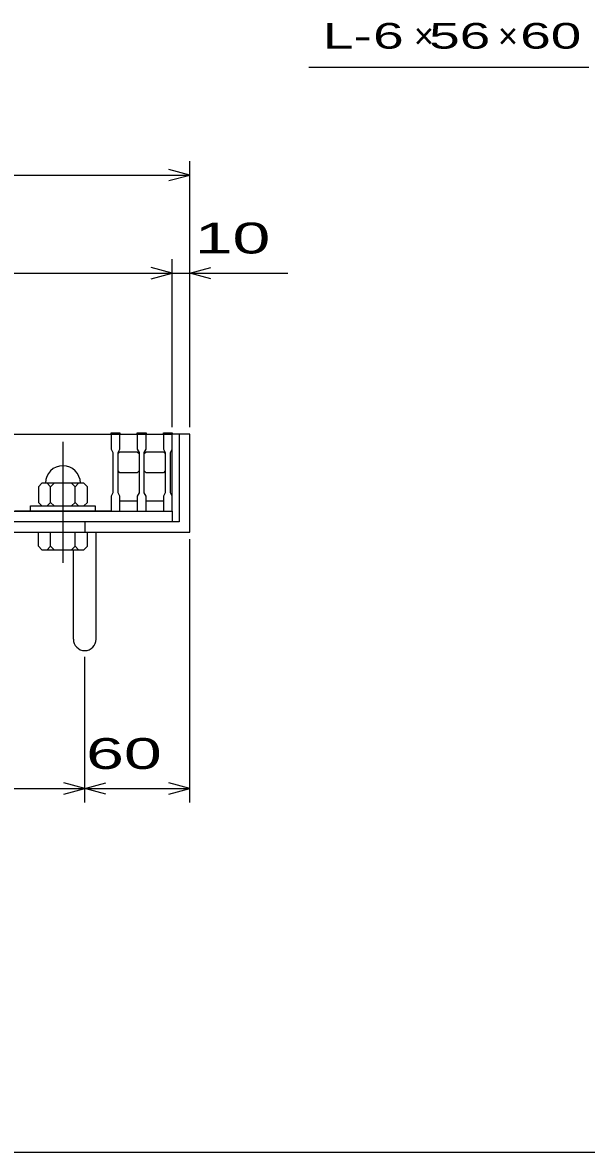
# Model space of a CAD drawing. Units: millimetres, scale not verified. Extents: x -1456 to 1385, y -1026 to 843.
# Drawn here: x -516 to -193, y -917 to -272 of the extents above; entities that cross this region are included whole.
import ezdxf
from ezdxf.enums import TextEntityAlignment as Align

# ---------------------------------------------------------------- set-up
doc = ezdxf.new("R2010")
doc.units = ezdxf.units.MM
doc.header["$LTSCALE"] = 8
doc.linetypes.add('CHAIN', pattern=[18.5, 12, -1.5, 3.5, -1.5])
for name, color, linetype, lineweight in [('0_2', 150, 'Continuous', 25), ('16', 3, 'Continuous', 25), ('19', 6, 'Continuous', 25), ('22', 4, 'Continuous', 25)]:
    doc.layers.add(name, color=color, linetype=linetype, lineweight=lineweight)
doc.styles.add('ベクトル', font='')
doc.styles.get('ベクトル').set_extended_font_data('ベクトル')

msp = doc.modelspace()

# ---------------------------------------------------------------- linework, layer by layer
at = {"layer": '0_2'}
msp.add_line((1384.8, -917.2), (-1383.2, -917.2), dxfattribs=at)
at = {"layer": '16'}
for p, q in [((-930, -507), (-430, -507)), ((-520, -507), (-465, -507)), ((-465, -507), (-465, -506.3)), ((-465, -506.3), (-460, -506.3)), ((-465, -507), (-465, -515.5)), ((-460, -507), (-465, -507)), ((-460, -506.3), (-460, -507)), ((-460, -515.5), (-460, -507)), ((-450, -507), (-450, -506.3)), ((-450, -506.3), (-445, -506.3)), ((-450, -507), (-450, -515.5)), ((-445, -507), (-450, -507)), ((-445, -506.3), (-445, -507)), ((-445, -515.5), (-445, -507)), ((-435, -507), (-435, -506.3)), ((-435, -506.3), (-430, -506.3)), ((-435, -507), (-435, -515.5)), ((-430, -507), (-435, -507)), ((-430, -506.3), (-430, -507)), ((-430, -515.5), (-430, -507)), ((-430, -545), (-430, -507)), ((-465, -515.5), (-464, -517.5)), ((-461, -517.5), (-460, -515.5)), ((-450, -515.5), (-449, -517.5)), ((-446, -517.5), (-445, -515.5)), ((-435, -515.5), (-434, -517.5)), ((-431, -517.5), (-430, -515.5)), ((-464, -517.5), (-464, -540.5)), ((-461, -518), (-460, -517)), ((-461, -540.5), (-461, -517.5)), ((-460, -517), (-450, -517)), ((-450, -517), (-449, -518)), ((-449, -517.5), (-449, -540.5)), ((-446, -518), (-445, -517)), ((-446, -540.5), (-446, -517.5)), ((-445, -517), (-435, -517)), ((-435, -517), (-434, -518)), ((-434, -517.5), (-434, -540.5)), ((-431, -540.5), (-431, -517.5)), ((-460, -529), (-461, -528)), ((-450, -529), (-460, -529)), ((-449, -528), (-450, -529)), ((-445, -529), (-446, -528)), ((-435, -529), (-445, -529)), ((-434, -528), (-435, -529)), ((-504.5, -535), (-506.5, -537)), ((-480.5, -535), (-504.5, -535)), ((-499.5, -537), (-501.5, -535)), ((-497.5, -535), (-499.5, -537)), ((-485.5, -537), (-487.5, -535)), ((-483.5, -535), (-485.5, -537)), ((-478.5, -537), (-480.5, -535)), ((-506.5, -537), (-506.5, -546)), ((-499.5, -546), (-499.5, -537)), ((-485.5, -546), (-485.5, -537)), ((-478.5, -546), (-478.5, -537)), ((-464, -540.5), (-465, -542.5)), ((-460, -542.5), (-461, -540.5)), ((-449, -540.5), (-450, -542.5)), ((-445, -542.5), (-446, -540.5)), ((-434, -540.5), (-435, -542.5)), ((-430, -542.5), (-431, -540.5)), ((-511, -551), (-511, -548)), ((-511, -548), (-474, -548)), ((-506.5, -546), (-504.5, -548)), ((-501.5, -548), (-499.5, -546)), ((-499.5, -546), (-497.5, -548)), ((-487.5, -548), (-485.5, -546)), ((-485.5, -546), (-483.5, -548)), ((-480.5, -548), (-478.5, -546)), ((-474, -548), (-474, -551)), ((-465, -542.5), (-465, -551)), ((-460, -551), (-460, -542.5)), ((-460, -545), (-450, -545)), ((-450, -542.5), (-450, -551)), ((-445, -551), (-445, -542.5)), ((-445, -545), (-435, -545)), ((-435, -542.5), (-435, -551)), ((-430, -551), (-430, -542.5)), ((-930, -551), (-430, -551)), ((-465, -551), (-520, -551)), ((-474, -551), (-511, -551)), ((-465, -551), (-460, -551)), ((-450, -551), (-445, -551)), ((-435, -551), (-430, -551)), ((-430, -551), (-430, -557)), ((-430, -557), (-930, -557))]:
    msp.add_line(p, q, dxfattribs=at)
at = {"layer": '16', "linetype": 'CHAIN'}
msp.add_line((-492.5, -511.4), (-492.5, -580.4), dxfattribs=at)
at = {"layer": '16'}
msp.add_arc((-492.5, -535), 10, 0, 180, dxfattribs=at)
at = {"layer": '19'}
for p, q in [((-420, -507), (-430, -507)), ((-426, -507), (-426, -557)), ((-420, -563), (-420, -507)), ((-426, -557), (-934, -557)), ((-480, -557), (-480, -563)), ((-940, -563), (-420, -563)), ((-506.5, -571), (-506.5, -563)), ((-506.5, -563), (-478.5, -563)), ((-499.5, -571), (-499.5, -563)), ((-485.5, -571), (-485.5, -563)), ((-478.5, -571), (-478.5, -563)), ((-473.5, -624.11), (-473.5, -563)), ((-504.5, -573), (-506.5, -571)), ((-504.5, -573), (-480.5, -573)), ((-501.5, -573), (-499.5, -571)), ((-497.5, -573), (-499.5, -571)), ((-487.5, -573), (-485.5, -571)), ((-486.5, -624.11), (-486.5, -573)), ((-483.5, -573), (-485.5, -571)), ((-478.5, -571), (-480.5, -573))]:
    msp.add_line(p, q, dxfattribs=at)
msp.add_arc((-480, -624.11), 6.5, 180, 0, dxfattribs=at)
at = {"layer": '22'}
for p, q in [((-352, -297.5), (-192, -297.5)), ((-420, -503), (-420, -351)), ((-940, -359), (-420, -359)), ((-420, -359), (-432, -355.8)), ((-432, -362.2), (-420, -359)), ((-430, -415), (-442, -411.8)), ((-430, -503), (-430, -407)), ((-420, -503), (-420, -407)), ((-420, -415), (-408, -411.8)), ((-930, -415), (-430, -415)), ((-442, -418.2), (-430, -415)), ((-430, -415), (-420, -415)), ((-408, -418.2), (-420, -415)), ((-420, -415), (-364, -415)), ((-420, -717.4), (-420, -567)), ((-480, -717.4), (-480, -634.2)), ((-880, -709.4), (-480, -709.4)), ((-480, -709.4), (-492, -706.2)), ((-492, -712.6), (-480, -709.4)), ((-480, -709.4), (-468, -706.2)), ((-468, -712.6), (-480, -709.4)), ((-480, -709.4), (-420, -709.4)), ((-420, -709.4), (-432, -706.2)), ((-432, -712.6), (-420, -709.4))]:
    msp.add_line(p, q, dxfattribs=at)

# ---------------------------------------------------------------- texts
at = {"layer": '22', "color": 2, "style": 'ベクトル'}
for s, height, width, p in [('L-', 14.66, 1.6, (-344, -279.5)), (' 6 ', 14.66, 1.6, (-324, -279.5)), (' 56 ', 14.66, 1.6, (-292, -279.5)), (' 60 ', 14.66, 1.6, (-240, -279.5)), (' 10 ', 17.6, 1.65, (-428, -395)), (' 60 ', 17.6, 1.65, (-490, -689.4))]:
    msp.add_text(s, height=height, dxfattribs=dict(at, width=width)).set_placement(p, align=Align.MIDDLE_LEFT)
for p in [(-292, -279.5), (-244, -279.5)]:
    msp.add_text('×', height=14.66, dxfattribs=at).set_placement(p, align=Align.MIDDLE_LEFT)

doc.saveas('drawing.dxf')
